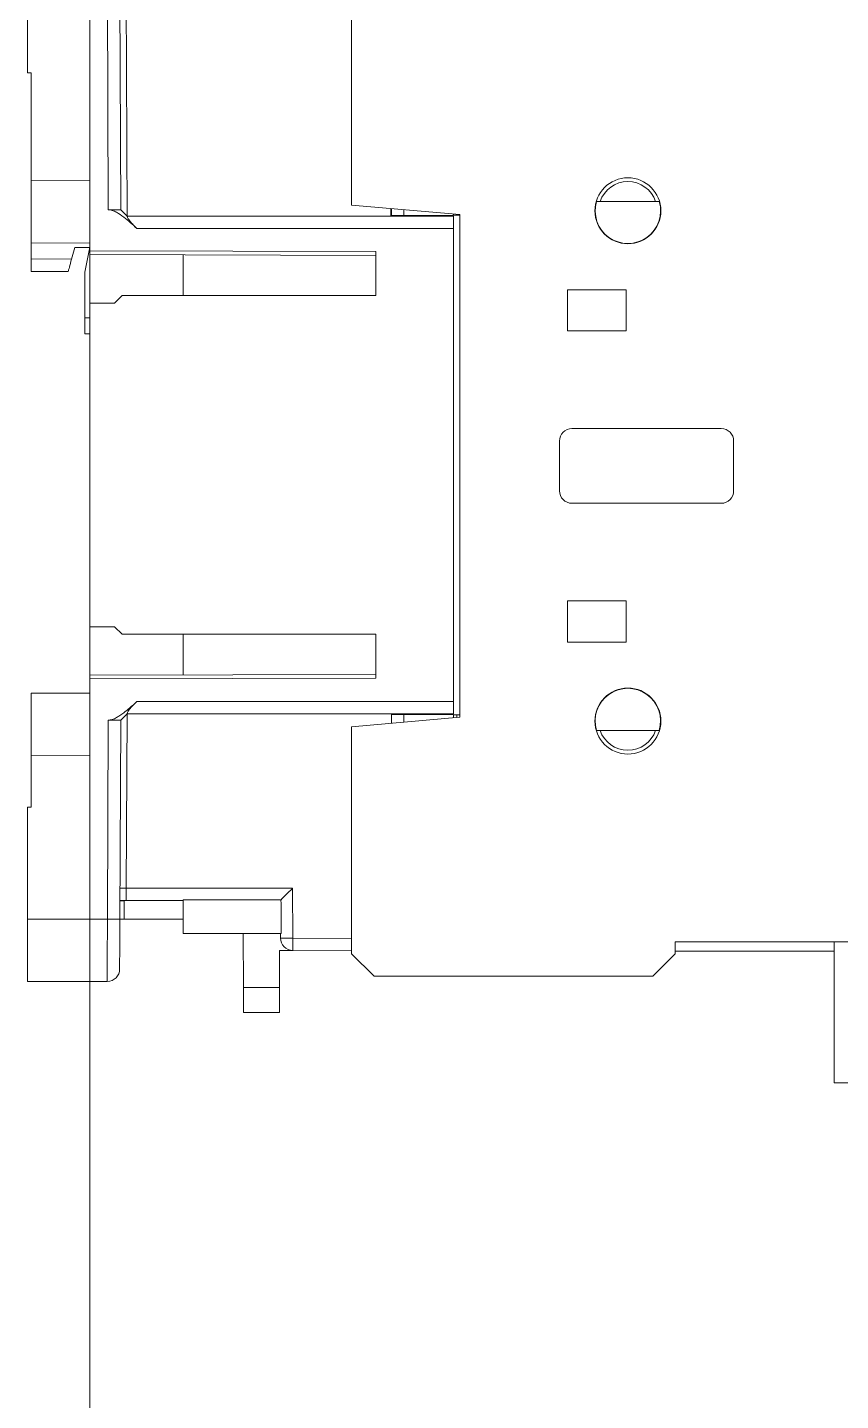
# Model space of a CAD drawing. Header units: millimetres. Extents: x 1004 to 59588, y 686 to 38112.
# Drawn here: x 45014.5 to 45079.8, y 36796.6 to 36906.9 of the extents above; entities that cross this region are included whole.
import ezdxf

# ---------------------------------------------------------------- set-up
doc = ezdxf.new("R2010")
doc.units = ezdxf.units.MM
doc.layers.add('PDF4_Geometry', color=7, linetype='Continuous')

msp = doc.modelspace()

# ---------------------------------------------------------------- linework, layer by layer
at = {"color": 7, "linetype": 'Continuous', "lineweight": 15}
for p, q in [((45014.45, 36912.29), (45014.45, 36903.29)), ((45020.94, 36892.29), (45020.86, 36912.29)), ((45021.86, 36912.29), (45021.95, 36892.29)), ((45040.5, 36892.67), (45040.5, 36910.91)), ((45022.37, 36909.79), (45022.45, 36891.79)), ((45014.75, 36903.29), (45014.45, 36903.29)), ((45014.75, 36894.64), (45014.75, 36903.29)), ((45014.75, 36894.64), (45019.45, 36894.61)), ((45014.75, 36889.64), (45014.75, 36894.64)), ((45019.45, 36888.99), (45019.45, 36894.61)), ((45060.18, 36892.95), (45065.23, 36892.95)), ((45022.45, 36891.79), (45021.95, 36892.29)), ((45022.46, 36891.79), (45048.7, 36891.79)), ((45049.2, 36891.91), (45040.5, 36892.67)), ((45043.65, 36891.79), (45043.66, 36892.39)), ((45043.7, 36891.84), (45043.7, 36892.39)), ((45043.7, 36891.84), (45049.2, 36891.86)), ((45043.7, 36891.84), (45043.7, 36891.79)), ((45044.7, 36892.3), (45044.7, 36891.84)), ((45048.7, 36891.86), (45048.7, 36891.95)), ((45048.7, 36891.87), (45049.2, 36891.87)), ((45048.7, 36891.79), (45048.7, 36890.79)), ((45048.95, 36891.93), (45048.95, 36891.87)), ((45049.2, 36851.51), (45049.2, 36891.91)), ((45048.7, 36890.79), (45023.25, 36890.79)), ((45048.7, 36890.79), (45048.7, 36852.79)), ((45019.45, 36889.61), (45014.75, 36889.64)), ((45014.75, 36889.64), (45014.75, 36888.34)), ((45018.25, 36889.27), (45017.99, 36888.32)), ((45019.45, 36889.27), (45018.25, 36889.27)), ((45019.05, 36887.29), (45019.45, 36889.29)), ((45019.45, 36888.99), (45042.45, 36888.93)), ((45019.45, 36888.69), (45019.45, 36888.99)), ((45019.45, 36888.69), (45042.45, 36888.63)), ((45026.95, 36888.67), (45026.95, 36885.39)), ((45042.45, 36885.39), (45042.45, 36888.93)), ((45014.75, 36888.34), (45017.99, 36888.32)), ((45014.75, 36887.34), (45014.75, 36888.34)), ((45017.72, 36887.32), (45014.75, 36887.34)), ((45019.05, 36883.62), (45019.05, 36887.29)), ((45022.05, 36885.39), (45021.45, 36884.79)), ((45022.05, 36885.39), (45042.45, 36885.39)), ((45062.55, 36885.86), (45057.85, 36885.86)), ((45057.85, 36885.86), (45057.85, 36882.56)), ((45062.55, 36882.56), (45062.55, 36885.86)), ((45019.45, 36858.79), (45019.45, 36884.79)), ((45021.45, 36884.79), (45019.45, 36884.79)), ((45019.45, 36883.61), (45019.05, 36883.62)), ((45019.05, 36882.32), (45019.05, 36883.62)), ((45019.45, 36882.31), (45019.05, 36882.32)), ((45057.85, 36882.56), (45062.55, 36882.56)), ((45058.2, 36874.71), (45070.2, 36874.71)), ((45057.2, 36869.71), (45057.2, 36873.71)), ((45071.2, 36873.71), (45071.2, 36869.71)), ((45070.2, 36868.71), (45058.2, 36868.71)), ((45062.55, 36860.86), (45057.85, 36860.86)), ((45057.85, 36860.86), (45057.85, 36857.56)), ((45062.55, 36857.56), (45062.55, 36860.86)), ((45021.45, 36858.79), (45019.45, 36858.79)), ((45019.45, 36858.79), (45019.45, 36854.89)), ((45021.45, 36858.79), (45022.05, 36858.19)), ((45022.05, 36858.19), (45042.45, 36858.19)), ((45026.95, 36858.19), (45026.95, 36854.91)), ((45042.45, 36854.65), (45042.45, 36858.19)), ((45057.85, 36857.56), (45062.55, 36857.56)), ((45042.45, 36854.95), (45019.45, 36854.89)), ((45019.45, 36854.59), (45019.45, 36854.89)), ((45042.45, 36854.65), (45019.45, 36854.59)), ((45019.45, 36848.46), (45019.45, 36854.59)), ((45014.75, 36853.44), (45019.45, 36853.46)), ((45014.75, 36848.44), (45014.75, 36853.44)), ((45023.25, 36852.79), (45048.7, 36852.79)), ((45048.7, 36852.79), (45048.7, 36851.79)), ((45020.87, 36835.29), (45020.94, 36851.29)), ((45021.95, 36851.29), (45021.88, 36835.28)), ((45021.95, 36851.29), (45022.45, 36851.79)), ((45022.45, 36851.79), (45022.39, 36837.78)), ((45048.7, 36851.79), (45022.45, 36851.79)), ((45040.5, 36850.75), (45049.2, 36851.51)), ((45043.7, 36851.79), (45043.7, 36851.74)), ((45043.7, 36851.03), (45043.7, 36851.74)), ((45043.7, 36851.74), (45049.2, 36851.72)), ((45044.7, 36851.74), (45044.7, 36851.11)), ((45048.7, 36851.46), (45048.7, 36851.72)), ((45049.2, 36851.7), (45048.7, 36851.7)), ((45048.95, 36851.7), (45048.95, 36851.49)), ((45040.5, 36832.51), (45040.5, 36850.75)), ((45060.18, 36850.46), (45065.22, 36850.46)), ((45019.45, 36848.46), (45014.75, 36848.44)), ((45014.75, 36844.29), (45014.75, 36848.44)), ((45014.45, 36844.29), (45014.45, 36835.29)), ((45014.45, 36844.29), (45014.75, 36844.29)), ((45022.39, 36837.78), (45021.89, 36837.78)), ((45022.39, 36837.78), (45035.76, 36837.78)), ((45035.76, 36837.78), (45035.78, 36833.77)), ((45022.22, 36836.76), (45021.88, 36836.76)), ((45022.22, 36835.29), (45022.22, 36836.79)), ((45026.95, 36836.79), (45022.38, 36836.79)), ((45026.95, 36836.85), (45034.83, 36836.85)), ((45026.95, 36836.85), (45026.95, 36834.15)), ((45014.45, 36835.29), (45020.87, 36835.29)), ((45014.45, 36830.29), (45014.45, 36835.29)), ((45021.88, 36835.29), (45022.22, 36835.29)), ((45026.95, 36835.29), (45022.22, 36835.29)), ((45034.85, 36834.15), (45026.95, 36834.15)), ((45031.78, 36834.15), (45031.8, 36829.79)), ((45034.78, 36833.77), (45034.78, 36834.15)), ((45035.78, 36833.77), (45040.5, 36833.75)), ((45066.5, 36833.46), (45110.25, 36833.46)), ((45066.5, 36833.46), (45066.5, 36832.51)), ((45079.29, 36833.46), (45079.29, 36822.15)), ((45034.7, 36832.78), (45034.7, 36829.79)), ((45034.7, 36832.78), (45035.77, 36832.78)), ((45040.5, 36832.76), (45035.77, 36832.78)), ((45040.5, 36832.51), (45042.3, 36830.71)), ((45064.7, 36830.71), (45066.5, 36832.51)), ((45066.5, 36832.71), (45079.29, 36832.71)), ((45020.86, 36830.29), (45014.45, 36830.29)), ((45042.3, 36830.71), (45064.7, 36830.71)), ((45031.8, 36829.79), (45034.7, 36829.79)), ((45034.7, 36829.79), (45034.7, 36827.79)), ((45034.7, 36827.79), (45031.8, 36827.79)), ((45084.29, 36822.15), (45079.29, 36822.15))]:
    msp.add_line(p, q, dxfattribs=at)
at = {"color": 7, "linetype": 'Continuous', "lineweight": 15, "flags": 128}
for points in [[(45017.99, 36888.32), (45017.94, 36888.15), (45017.9, 36887.98), (45017.86, 36887.82), (45017.82, 36887.68), (45017.79, 36887.56), (45017.76, 36887.46), (45017.74, 36887.38), (45017.73, 36887.34), (45017.72, 36887.32)], [(45021.88, 36835.28), (45021.86, 36835.28), (45021.8, 36835.28), (45021.71, 36835.29), (45021.58, 36835.29), (45021.43, 36835.29), (45021.26, 36835.29), (45021.07, 36835.29), (45020.87, 36835.29)], [(45021.88, 36835.28), (45021.87, 36834.5), (45021.87, 36833.75), (45021.87, 36833.06), (45021.87, 36832.46), (45021.86, 36831.96), (45021.86, 36831.59), (45021.86, 36831.36), (45021.86, 36831.28)], [(45035.77, 36832.78), (45035.77, 36832.8), (45035.77, 36832.85), (45035.78, 36832.94), (45035.78, 36833.07), (45035.78, 36833.22), (45035.78, 36833.39), (45035.78, 36833.58), (45035.78, 36833.77)], [(45031.8, 36827.79), (45031.8, 36827.82), (45031.8, 36827.91), (45031.8, 36828.06), (45031.8, 36828.26), (45031.8, 36828.5), (45031.8, 36828.79), (45031.8, 36829.1), (45031.8, 36829.44), (45031.8, 36829.79)]]:
    msp.add_lwpolyline(points, dxfattribs=at)
at = {"color": 7, "linetype": 'Continuous', "lineweight": 15}
for centre in [(45062.7, 36892.21), (45062.7, 36851.21)]:
    msp.add_circle(centre, 2.65, dxfattribs=at)
for centre, radius, start, end in [((45062.7, 36892.21), 2.35, 18.5013, 161.4987), ((45062.7, 36892.21), 2.63, 163.5466, 16.4534), ((45058.2, 36873.71), 1, 90, 180), ((45070.2, 36873.71), 1, 0, 90), ((45058.2, 36869.71), 1, 180, 270), ((45070.2, 36869.71), 1, 270, 0), ((45062.7, 36851.21), 2.63, 343.4149, 196.5851), ((45062.7, 36851.21), 2.35, 198.6504, 341.3496), ((45035.28, 36891.08), 57.31, 269.5001, 270.4999), ((45035.78, 36833.78), 1, 180.25, 269.75), ((45020.86, 36831.29), 1, 270, 359.75)]:
    msp.add_arc(centre, radius, start, end, dxfattribs=at)
for centre, major_axis, ratio, start_param, end_param in [((45035.76, 36837.79), (0.996, 1), 0.002182, 3.497848, 4.710198), ((45035.41, 36917.25), (-1, 229.18), 0.004363, 1.929224, 1.94183), ((45020.88, 36835.29), (0.02, 5), 0.000873, 1.570799, 3.141596)]:
    msp.add_ellipse(centre, major_axis=major_axis, ratio=ratio, start_param=start_param, end_param=end_param, dxfattribs=at)
for points, knots in [([(45023.25, 36890.79), (45022.9, 36891.1), (45022.38, 36891.57), (45021.71, 36892.05), (45021.28, 36892.26), (45021.05, 36892.28), (45020.94, 36892.29)], [0, 0, 0, 0, 0.500326, 0.750644, 0.887721, 1, 1, 1, 1]), ([(45020.94, 36892.29), (45021.08, 36892.29), (45021.34, 36892.29), (45021.67, 36892.29), (45021.9, 36892.29), (45021.93, 36892.29), (45021.95, 36892.29)], [0, 0, 0, 0, 0.250001, 0.500001, 0.749999, 1, 1, 1, 1]), ([(45022.46, 36891.79), (45022.46, 36891.78), (45022.46, 36891.77), (45022.49, 36891.69), (45022.55, 36891.57), (45022.67, 36891.39), (45022.9, 36891.12), (45023.12, 36890.91), (45023.25, 36890.79)], [0, 0, 0, 0, 0.139892, 0.261738, 0.375055, 0.500707, 0.716601, 1, 1, 1, 1]), ([(45020.94, 36851.28), (45021.05, 36851.3), (45021.28, 36851.32), (45021.59, 36851.47), (45021.89, 36851.66), (45022.25, 36851.92), (45022.71, 36852.3), (45023.06, 36852.61), (45023.25, 36852.79)], [0, 0, 0, 0, 0.112005, 0.248742, 0.362082, 0.499233, 0.71915, 1, 1, 1, 1]), ([(45023.25, 36852.79), (45023.13, 36852.67), (45022.91, 36852.46), (45022.67, 36852.19), (45022.55, 36852.01), (45022.49, 36851.89), (45022.46, 36851.81), (45022.46, 36851.79), (45022.45, 36851.79)], [0, 0, 0, 0, 0.282501, 0.497723, 0.62196, 0.748463, 0.864074, 1, 1, 1, 1]), ([(45021.95, 36851.29), (45021.93, 36851.29), (45021.9, 36851.29), (45021.67, 36851.29), (45021.34, 36851.29), (45021.08, 36851.29), (45020.94, 36851.29)], [0, 0, 0, 0, 0.250001, 0.499999, 0.750001, 1, 1, 1, 1]), ([(45022.39, 36837.78), (45022.39, 36837.65), (45022.39, 36837.39), (45022.39, 36837.06), (45022.38, 36836.83), (45022.38, 36836.8), (45022.38, 36836.79)], [0, 0, 0, 0, 0.25, 0.5, 0.749999, 1, 1, 1, 1]), ([(45022.38, 36836.79), (45022.38, 36836.79), (45022.36, 36836.79), (45022.19, 36836.79), (45022, 36836.79), (45021.88, 36836.79)], [0, 0, 0, 0, 0.228194, 0.49828, 1, 1, 1, 1])]:
    msp.add_open_spline(points, degree=3, knots=knots, dxfattribs=at)
at = {"layer": 'PDF4_Geometry', "lineweight": 0}
msp.add_lwpolyline([(45588.27, 37975.69), (45019.45, 37975.69), (45019.45, 36080.39), (45588.27, 36080.39)], close=True, dxfattribs=at)

doc.saveas('drawing.dxf')
